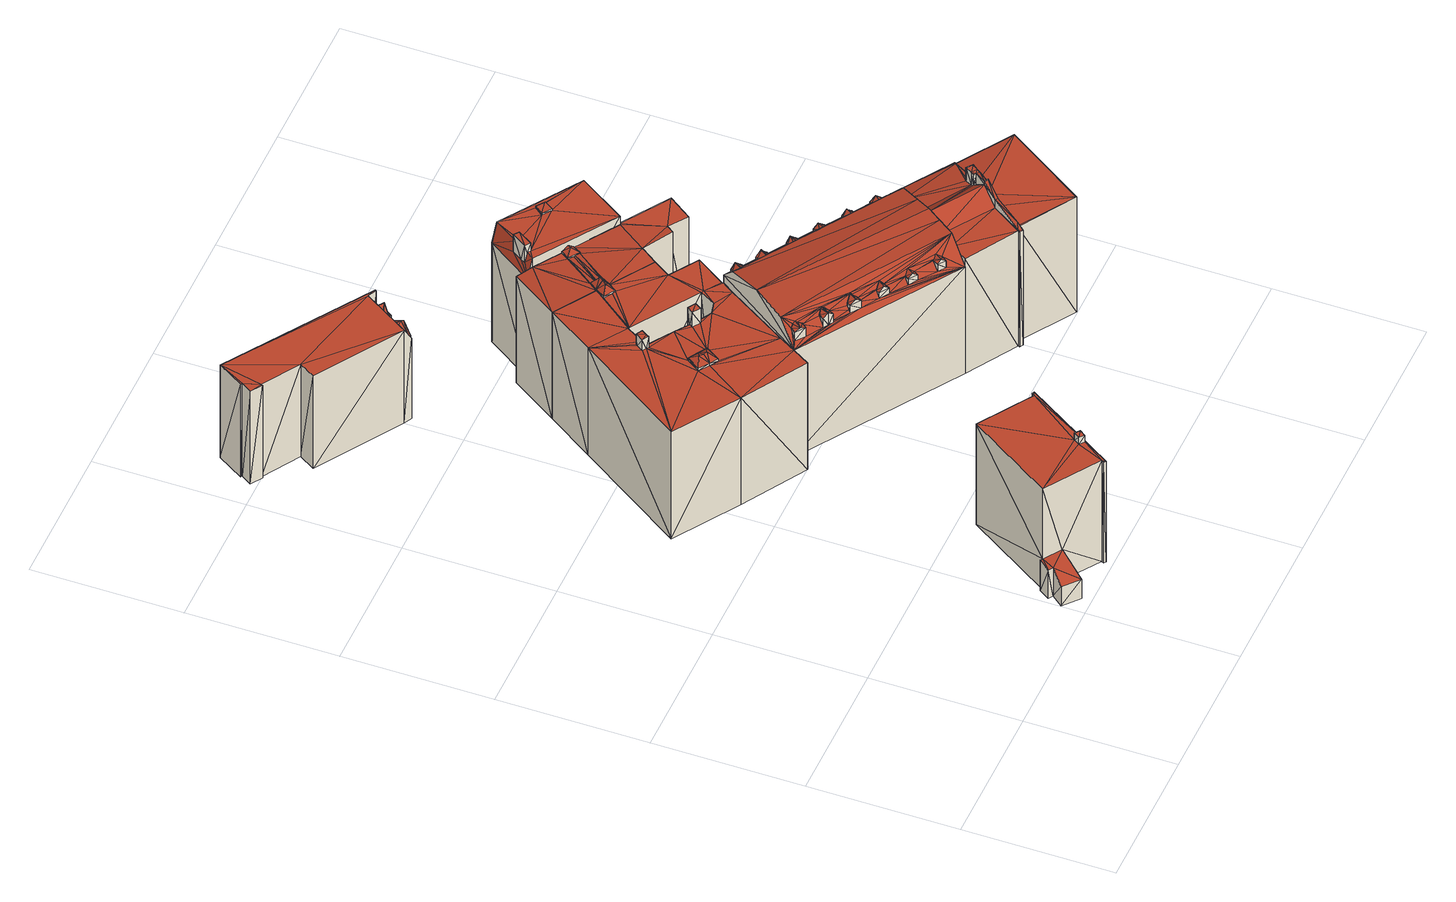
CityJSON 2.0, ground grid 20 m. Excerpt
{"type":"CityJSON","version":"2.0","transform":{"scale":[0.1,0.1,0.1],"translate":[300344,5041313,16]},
"CityObjects":{
"building1":{"type":"Building","geometry":[{"type":"MultiSurface","lod":"2","boundaries":[[[0,1,2]],[[3,4,1]],[[5,2,6]],[[2,7,8]],[[0,3,1]],[[7,9,8]],[[10,3,0]],[[2,8,6]],[[6,8,11]],[[10,0,12]],[[6,11,13]],[[0,2,5]],[[14,15,16]],[[15,17,16]],[[18,16,17]],[[18,17,19]],[[20,15,14]],[[20,21,15]],[[20,18,19]],[[20,19,21]],[[22,12,23]],[[22,10,12]],[[23,0,24]],[[23,12,0]],[[22,25,10]],[[10,25,3]],[[24,5,26]],[[24,0,5]],[[8,9,27]],[[28,8,27]],[[29,9,7]],[[29,27,9]],[[30,13,31]],[[30,6,13]],[[31,13,32]],[[13,11,32]],[[28,32,8]],[[8,32,11]],[[2,29,7]],[[33,29,2]],[[1,33,2]],[[34,35,33]],[[33,35,30]],[[34,33,1]],[[26,30,35]],[[5,6,30]],[[26,5,30]],[[34,1,4]],[[34,4,36]],[[25,36,3]],[[3,36,4]],[[20,14,16]],[[20,16,18]],[[29,28,27]],[[30,31,32]],[[30,32,28]],[[33,30,28]],[[33,28,29]],[[15,26,35]],[[24,26,15]],[[17,35,34]],[[15,35,17]],[[24,15,21]],[[19,17,34]],[[22,24,21]],[[19,34,25]],[[22,21,25]],[[22,23,24]],[[21,19,25]],[[25,34,36]]],"semantics":{"surfaces":[{"type":"GroundSurface"},{"type":"WallSurface"},{"type":"RoofSurface"}],"values":[0,0,0,0,0,0,0,0,0,0,0,0,1,1,1,1,1,1,1,1,1,1,1,1,1,1,1,1,1,1,1,1,1,1,1,1,1,1,1,1,1,1,1,1,1,1,1,1,1,1,1,2,2,2,2,2,2,2,2,2,2,2,2,2,2,2,2,2,2,2]}}]},
"building2":{"type":"Building","geometry":[{"type":"MultiSurface","lod":"2","boundaries":[[[37,38,39]],[[40,41,37]],[[39,42,43]],[[42,44,45]],[[46,40,37]],[[42,45,47]],[[48,49,40]],[[43,47,50]],[[43,42,47]],[[48,40,46]],[[51,39,43]],[[51,52,39]],[[51,53,52]],[[52,54,39]],[[54,55,39]],[[46,37,39]],[[56,55,54]],[[56,57,55]],[[55,46,39]],[[58,59,55]],[[58,55,57]],[[60,57,56]],[[60,58,57]],[[60,54,61]],[[60,56,54]],[[48,62,49]],[[63,64,62]],[[63,62,48]],[[65,37,41]],[[65,66,37]],[[66,67,38]],[[66,38,37]],[[68,69,51]],[[51,69,53]],[[69,70,53]],[[69,71,70]],[[53,70,52]],[[39,38,67]],[[72,39,67]],[[73,45,44]],[[73,74,45]],[[75,44,42]],[[75,73,44]],[[76,47,74]],[[47,45,74]],[[76,77,50]],[[76,50,47]],[[72,75,42]],[[72,42,39]],[[68,43,78]],[[68,51,43]],[[43,50,77]],[[78,43,77]],[[79,41,40]],[[79,65,41]],[[63,48,46]],[[63,46,80]],[[62,79,40]],[[62,40,49]],[[81,82,83]],[[81,84,82]],[[81,59,84]],[[59,80,46]],[[59,46,55]],[[70,61,54]],[[70,54,52]],[[61,81,84]],[[60,84,58]],[[60,61,84]],[[84,59,58]],[[85,86,87]],[[80,85,87]],[[80,87,64]],[[87,86,88]],[[87,88,79]],[[64,87,79]],[[70,89,61]],[[70,71,89]],[[71,90,89]],[[71,83,90]],[[91,83,85]],[[83,86,85]],[[71,66,83]],[[86,66,88]],[[83,66,86]],[[91,85,80]],[[79,66,65]],[[88,66,79]],[[92,91,80]],[[59,92,80]],[[68,71,69]],[[68,78,71]],[[71,72,66]],[[66,72,67]],[[78,77,76]],[[78,76,75]],[[71,78,72]],[[75,76,74]],[[75,74,73]],[[72,78,75]],[[63,80,64]],[[64,79,62]],[[81,89,90]],[[61,89,81]],[[81,90,83]],[[81,83,91]],[[81,91,92]],[[81,92,59]]],"semantics":{"surfaces":[{"type":"GroundSurface"},{"type":"WallSurface"},{"type":"RoofSurface"}],"values":[0,0,0,0,0,0,0,0,0,0,0,0,0,0,0,0,0,0,0,1,1,1,1,1,1,1,1,1,1,1,1,1,1,1,1,1,1,1,1,1,1,1,1,1,1,1,1,1,1,1,1,1,1,1,1,1,1,1,1,1,1,1,1,1,1,1,1,2,2,2,2,2,2,2,2,2,2,2,2,2,2,2,2,2,2,2,2,2,2,2,2,2,2,2,2,2,2,2,2,2,2,2,2,2,2,2,2,2]}}]},
"building3":{"type":"Building","geometry":[{"type":"MultiSurface","lod":"2","boundaries":[[[93,94,95]],[[96,97,94]],[[93,95,98]],[[99,100,101]],[[102,94,93]],[[99,103,100]],[[101,104,105]],[[104,98,105]],[[106,97,107]],[[108,94,102]],[[97,109,94]],[[110,99,101]],[[111,97,96]],[[112,103,99]],[[107,97,111]],[[96,94,108]],[[104,113,98]],[[112,106,103]],[[106,107,103]],[[113,93,98]],[[101,100,104]],[[114,96,108]],[[114,108,115]],[[116,117,118]],[[118,117,119]],[[120,121,122]],[[122,121,123]],[[120,122,124]],[[125,120,126]],[[126,120,124]],[[127,125,126]],[[128,125,127]],[[128,127,129]],[[129,127,113]],[[113,127,93]],[[130,129,113]],[[130,113,104]],[[128,129,131]],[[129,132,131]],[[131,133,121]],[[133,123,121]],[[131,132,133]],[[134,135,136]],[[134,136,137]],[[138,139,140]],[[138,141,139]],[[135,142,136]],[[135,140,142]],[[142,140,139]],[[143,144,145]],[[143,146,144]],[[147,148,149]],[[149,148,150]],[[148,144,150]],[[148,145,144]],[[151,146,143]],[[152,153,151]],[[153,146,151]],[[152,147,153]],[[153,147,149]],[[154,155,117]],[[115,108,155]],[[155,119,117]],[[154,115,155]],[[156,116,118]],[[157,116,156]],[[157,156,114]],[[114,156,96]],[[158,98,95]],[[158,95,159]],[[160,98,158]],[[160,105,98]],[[141,105,160]],[[141,101,105]],[[161,141,138]],[[134,137,161]],[[110,101,137]],[[137,101,141]],[[162,110,137]],[[134,161,163]],[[137,141,161]],[[163,161,138]],[[164,165,106]],[[164,106,112]],[[97,166,109]],[[167,166,97]],[[106,168,169]],[[165,170,168]],[[165,168,106]],[[169,167,97]],[[106,169,97]],[[171,172,100]],[[171,100,103]],[[172,104,100]],[[172,130,104]],[[164,99,173]],[[164,112,99]],[[162,173,99]],[[162,99,110]],[[171,107,174]],[[171,103,107]],[[174,107,175]],[[107,111,175]],[[166,176,109]],[[109,176,94]],[[176,95,94]],[[176,159,95]],[[155,108,177]],[[108,102,177]],[[177,93,127]],[[177,102,93]],[[175,96,156]],[[175,111,96]],[[157,115,154]],[[157,114,115]],[[157,154,117]],[[157,117,116]],[[125,131,121]],[[128,131,125]],[[125,121,120]],[[133,158,123]],[[123,158,159]],[[122,123,159]],[[129,158,132]],[[132,158,133]],[[130,158,129]],[[164,178,165]],[[173,172,171]],[[173,171,178]],[[164,173,178]],[[162,137,173]],[[136,142,172]],[[173,136,172]],[[173,137,136]],[[130,160,158]],[[141,160,130]],[[141,130,172]],[[142,139,172]],[[141,172,139]],[[165,178,170]],[[178,171,174]],[[170,178,168]],[[168,178,174]],[[167,176,166]],[[167,150,176]],[[169,150,167]],[[119,177,153]],[[175,118,153]],[[150,144,176]],[[175,156,118]],[[155,177,119]],[[177,127,126]],[[168,175,169]],[[177,126,124]],[[169,149,150]],[[177,146,153]],[[168,174,175]],[[122,144,146]],[[177,124,146]],[[144,159,176]],[[122,159,144]],[[124,122,146]],[[118,119,153]],[[169,153,149]],[[175,153,169]],[[163,138,179]],[[179,138,140]],[[134,163,179]],[[134,179,135]],[[135,179,140]],[[180,143,145]],[[180,145,148]],[[181,180,148]],[[182,181,148]],[[182,148,147]],[[151,143,180]],[[151,180,181]],[[151,181,182]],[[152,151,182]],[[152,182,147]]],"semantics":{"surfaces":[{"type":"GroundSurface"},{"type":"WallSurface"},{"type":"RoofSurface"}],"values":[0,0,0,0,0,0,0,0,0,0,0,0,0,0,0,0,0,0,0,0,0,0,0,1,1,1,1,1,1,1,1,1,1,1,1,1,1,1,1,1,1,1,1,1,1,1,1,1,1,1,1,1,1,1,1,1,1,1,1,1,1,1,1,1,1,1,1,1,1,1,1,1,1,1,1,1,1,1,1,1,1,1,1,1,1,1,1,1,1,1,1,1,1,1,1,1,1,1,1,1,1,1,1,1,1,1,1,1,1,1,1,1,1,1,1,2,2,2,2,2,2,2,2,2,2,2,2,2,2,2,2,2,2,2,2,2,2,2,2,2,2,2,2,2,2,2,2,2,2,2,2,2,2,2,2,2,2,2,2,2,2,2,2,2,2,2,2,2,2,2,2,2,2,2,2,2,2,2,2,2]}}]},
"building4":{"type":"Building","geometry":[{"type":"MultiSurface","lod":"2","boundaries":[[[183,184,97]],[[183,97,185]],[[184,186,97]],[[187,188,189]],[[189,188,185]],[[188,183,185]],[[187,189,190]],[[191,192,193]],[[194,195,196]],[[197,198,199]],[[200,194,201]],[[202,203,204]],[[202,205,203]],[[206,207,208]],[[206,209,207]],[[210,202,204]],[[210,204,211]],[[212,213,214]],[[215,216,217]],[[215,217,212]],[[218,219,220]],[[221,222,223]],[[223,222,224]],[[224,222,225]],[[226,227,228]],[[229,230,231]],[[232,233,234]],[[235,236,237]],[[238,239,240]],[[240,239,241]],[[242,239,238]],[[243,244,245]],[[246,247,248]],[[249,250,251]],[[252,253,254]],[[255,256,205]],[[257,258,259]],[[260,261,262]],[[262,261,263]],[[264,265,266]],[[264,266,267]],[[268,269,270]],[[271,272,273]],[[274,275,276]],[[215,277,216]],[[216,277,278]],[[214,279,280]],[[281,282,283]],[[198,284,285]],[[199,198,285]],[[286,287,288]],[[286,288,289]],[[290,291,292]],[[293,294,295]],[[235,237,287]],[[235,287,286]],[[275,296,297]],[[276,275,297]],[[296,298,297]],[[232,234,299]],[[232,299,211]],[[300,301,271]],[[301,272,271]],[[302,303,243]],[[303,244,243]],[[304,250,249]],[[305,304,249]],[[299,256,255]],[[210,299,255]],[[287,265,264]],[[286,287,264]],[[246,306,208]],[[246,248,306]],[[226,228,303]],[[226,303,302]],[[252,254,301]],[[252,301,300]],[[229,231,304]],[[229,304,305]],[[258,307,308]],[[259,258,308]],[[219,309,310]],[[220,219,310]],[[239,311,312]],[[239,312,241]],[[313,308,307]],[[314,308,313]],[[315,312,311]],[[315,314,313]],[[294,292,295]],[[295,292,291]],[[294,316,292]],[[282,285,283]],[[283,285,284]],[[282,317,285]],[[277,279,278]],[[277,280,279]],[[277,318,280]],[[222,297,225]],[[225,297,298]],[[222,319,297]],[[261,320,310]],[[261,309,263]],[[261,310,309]],[[321,190,189]],[[321,189,322]],[[323,190,321]],[[323,187,190]],[[323,188,187]],[[323,324,188]],[[325,326,184]],[[184,326,186]],[[327,328,183]],[[183,328,325]],[[183,325,184]],[[324,329,183]],[[329,327,183]],[[324,183,188]],[[330,331,332]],[[331,167,333]],[[330,167,331]],[[185,97,167]],[[330,185,167]],[[326,97,186]],[[326,167,97]],[[189,185,330]],[[322,189,330]],[[305,334,304]],[[242,238,335]],[[260,262,336]],[[221,223,337]],[[323,321,322]],[[323,322,324]],[[204,201,194]],[[204,203,201]],[[324,289,204]],[[324,194,332]],[[194,196,332]],[[266,233,267]],[[324,204,194]],[[289,267,204]],[[322,236,324]],[[322,237,236]],[[324,236,289]],[[267,233,204]],[[338,247,339]],[[207,230,334]],[[209,334,332]],[[192,209,332]],[[322,330,272]],[[251,330,332]],[[334,251,332]],[[207,270,230]],[[195,227,191]],[[338,245,247]],[[245,248,247]],[[244,248,245]],[[272,228,273]],[[192,338,339]],[[272,330,269]],[[205,254,253]],[[256,254,205]],[[196,191,192]],[[266,234,233]],[[269,231,270]],[[273,228,227]],[[270,231,230]],[[322,272,256]],[[195,273,227]],[[196,195,191]],[[203,200,201]],[[203,253,200]],[[269,330,231]],[[265,234,266]],[[322,256,265]],[[250,330,251]],[[203,205,253]],[[272,269,244]],[[196,192,332]],[[322,265,287]],[[322,287,237]],[[192,339,209]],[[272,303,228]],[[231,330,304]],[[304,330,250]],[[209,207,334]],[[272,244,303]],[[265,256,299]],[[265,299,234]],[[256,301,254]],[[244,269,306]],[[244,306,248]],[[256,272,301]],[[339,207,209]],[[329,331,327]],[[329,332,331]],[[324,332,329]],[[230,305,334]],[[229,305,230]],[[305,249,251]],[[305,251,334]],[[200,300,194]],[[252,300,200]],[[252,200,253]],[[300,271,195]],[[300,195,194]],[[271,273,195]],[[210,255,205]],[[210,205,202]],[[232,211,233]],[[233,211,204]],[[235,286,236]],[[236,286,289]],[[286,264,267]],[[286,267,289]],[[302,243,245]],[[302,245,338]],[[302,338,192]],[[302,192,191]],[[227,302,191]],[[226,302,227]],[[206,268,270]],[[206,270,207]],[[208,207,339]],[[247,208,339]],[[246,208,247]],[[327,331,328]],[[328,331,333]],[[328,333,325]],[[257,259,314]],[[315,257,314]],[[314,259,308]],[[242,335,311]],[[242,311,239]],[[335,315,311]],[[340,218,320]],[[218,220,320]],[[320,220,310]],[[260,336,320]],[[260,320,261]],[[336,340,320]],[[215,212,318]],[[215,318,277]],[[318,214,280]],[[212,214,318]],[[319,276,297]],[[274,276,319]],[[341,274,319]],[[221,337,319]],[[221,319,222]],[[337,341,319]],[[293,342,316]],[[293,316,294]],[[316,290,292]],[[343,290,316]],[[342,343,316]],[[197,199,285]],[[344,197,317]],[[317,197,285]],[[281,344,317]],[[281,317,282]],[[326,225,167]],[[325,293,326]],[[325,344,342]],[[290,281,291]],[[326,279,225]],[[326,293,295]],[[291,281,283]],[[198,278,284]],[[325,342,293]],[[214,224,279]],[[198,216,278]],[[326,291,283]],[[343,344,281]],[[344,217,197]],[[326,284,278]],[[342,344,343]],[[279,224,225]],[[325,217,344]],[[298,241,167]],[[326,278,279]],[[326,283,284]],[[225,298,167]],[[326,295,291]],[[296,240,298]],[[197,217,216]],[[241,312,167]],[[343,281,290]],[[298,240,241]],[[197,216,198]],[[213,224,214]],[[325,333,341]],[[325,341,212]],[[325,212,217]],[[315,333,340]],[[341,333,315]],[[307,262,263]],[[258,262,307]],[[296,238,240]],[[274,238,275]],[[212,337,223]],[[333,167,219]],[[274,335,238]],[[212,223,213]],[[257,336,262]],[[307,263,167]],[[257,262,258]],[[263,309,167]],[[213,223,224]],[[275,238,296]],[[218,333,219]],[[219,167,309]],[[212,341,337]],[[340,333,218]],[[315,340,336]],[[313,307,167]],[[274,315,335]],[[315,336,257]],[[341,315,274]],[[315,313,312]],[[312,313,167]]],"semantics":{"surfaces":[{"type":"GroundSurface"},{"type":"WallSurface"},{"type":"RoofSurface"}],"values":[0,0,0,0,0,0,0,1,1,1,1,1,1,1,1,1,1,1,1,1,1,1,1,1,1,1,1,1,1,1,1,1,1,1,1,1,1,1,1,1,1,1,1,1,1,1,1,1,1,1,1,1,1,1,1,1,1,1,1,1,1,1,1,1,1,1,1,1,1,1,1,1,1,1,1,1,1,1,1,1,1,1,1,1,1,1,1,1,1,1,1,1,1,1,1,1,1,1,1,1,1,1,1,1,1,1,1,1,1,1,1,1,1,1,1,1,1,1,1,1,1,1,1,1,1,1,1,1,1,1,1,2,2,2,2,2,2,2,2,2,2,2,2,2,2,2,2,2,2,2,2,2,2,2,2,2,2,2,2,2,2,2,2,2,2,2,2,2,2,2,2,2,2,2,2,2,2,2,2,2,2,2,2,2,2,2,2,2,2,2,2,2,2,2,2,2,2,2,2,2,2,2,2,2,2,2,2,2,2,2,2,2,2,2,2,2,2,2,2,2,2,2,2,2,2,2,2,2,2,2,2,2,2,2,2,2,2,2,2,2,2,2,2,2,2,2,2,2,2,2,2,2,2,2,2,2,2,2,2,2,2,2,2,2,2,2,2,2,2,2,2,2,2,2,2,2,2,2,2,2,2,2,2,2,2,2,2,2,2,2,2,2,2,2,2,2,2,2,2,2,2,2,2,2,2,2,2,2,2,2,2,2,2,2,2,2,2,2,2,2,2]}}]},
"building5":{"type":"Building","geometry":[{"type":"MultiSurface","lod":"2","boundaries":[[[345,105,346]],[[110,105,345]],[[347,348,349]],[[350,110,345]],[[351,347,349]],[[348,350,345]],[[351,352,347]],[[347,350,348]],[[347,353,350]],[[354,355,356]],[[354,357,355]],[[354,356,358]],[[356,359,358]],[[359,360,358]],[[358,360,138]],[[360,141,138]],[[354,134,357]],[[357,134,137]],[[361,362,363]],[[364,362,361]],[[362,365,366]],[[362,367,363]],[[362,366,367]],[[366,365,368]],[[368,365,369]],[[370,371,365]],[[371,369,365]],[[141,160,105]],[[161,138,141]],[[163,138,161]],[[137,161,141]],[[134,163,161]],[[110,137,105]],[[134,161,137]],[[162,137,110]],[[137,141,105]],[[345,346,372]],[[373,345,372]],[[374,348,361]],[[364,361,375]],[[361,345,371]],[[361,371,375]],[[348,345,361]],[[375,371,370]],[[371,345,373]],[[372,105,160]],[[372,346,105]],[[376,162,110]],[[376,110,350]],[[377,378,352]],[[352,378,347]],[[379,377,352]],[[379,352,351]],[[379,349,380]],[[379,351,349]],[[381,376,353]],[[353,376,350]],[[378,381,347]],[[347,381,353]],[[380,349,348]],[[380,348,374]],[[382,138,163]],[[382,358,138]],[[354,358,382]],[[354,382,134]],[[134,382,163]],[[375,370,383]],[[383,370,365]],[[364,375,383]],[[364,383,362]],[[362,383,365]],[[373,160,141]],[[376,137,162]],[[376,361,363]],[[376,363,137]],[[378,376,381]],[[378,374,376]],[[374,361,376]],[[378,380,374]],[[379,378,377]],[[379,380,378]],[[363,367,355]],[[363,355,357]],[[363,357,137]],[[367,366,356]],[[367,356,355]],[[366,368,359]],[[366,359,356]],[[368,369,360]],[[368,360,359]],[[371,373,369]],[[369,373,360]],[[360,373,141]],[[373,372,160]]],"semantics":{"surfaces":[{"type":"GroundSurface"},{"type":"WallSurface"},{"type":"RoofSurface"}],"values":[0,0,0,0,0,0,0,0,0,1,1,1,1,1,1,1,1,1,1,1,1,1,1,1,1,1,1,1,1,1,1,1,1,1,1,1,1,1,1,1,1,1,1,1,1,1,1,1,1,1,1,1,1,1,1,1,1,1,1,1,1,2,2,2,2,2,2,2,2,2,2,2,2,2,2,2,2,2,2,2,2,2,2,2,2,2,2,2,2,2,2,2,2,2]}}]},
"building6":{"type":"Building","geometry":[{"type":"MultiSurface","lod":"2","boundaries":[[[384,348,345]],[[384,345,385]],[[385,345,386]],[[385,386,387]],[[388,389,390]],[[388,391,389]],[[390,392,393]],[[390,389,392]],[[394,393,395]],[[395,393,392]],[[388,394,395]],[[388,395,391]],[[396,397,398]],[[399,396,398]],[[399,400,396]],[[401,402,399]],[[401,403,402]],[[402,400,399]],[[404,398,405]],[[405,398,397]],[[404,405,406]],[[403,404,406]],[[401,404,403]],[[407,385,408]],[[407,384,385]],[[385,387,409]],[[408,385,409]],[[407,410,348]],[[407,348,384]],[[410,345,348]],[[410,411,345]],[[411,412,345]],[[345,412,386]],[[409,387,386]],[[409,386,412]],[[388,393,394]],[[388,390,393]],[[401,399,398]],[[401,398,404]],[[408,409,402]],[[400,412,396]],[[409,400,402]],[[409,412,400]],[[396,412,397]],[[397,412,411]],[[405,397,411]],[[410,395,406]],[[407,395,410]],[[392,408,403]],[[410,406,411]],[[392,403,406]],[[407,391,395]],[[389,408,392]],[[407,408,389]],[[395,392,406]],[[408,402,403]],[[407,389,391]],[[406,405,411]]],"semantics":{"surfaces":[{"type":"GroundSurface"},{"type":"WallSurface"},{"type":"RoofSurface"}],"values":[0,0,0,0,1,1,1,1,1,1,1,1,1,1,1,1,1,1,1,1,1,1,1,1,1,1,1,1,1,1,1,1,1,1,1,2,2,2,2,2,2,2,2,2,2,2,2,2,2,2,2,2,2,2,2,2,2,2]}}]},
"building7":{"type":"Building","geometry":[{"type":"MultiSurface","lod":"2","boundaries":[[[413,414,415]],[[413,415,416]],[[417,415,418]],[[417,416,415]],[[419,420,414]],[[419,414,413]],[[419,417,421]],[[413,416,417]],[[419,413,417]],[[420,422,418]],[[420,415,414]],[[420,418,415]],[[417,418,422]],[[421,417,422]],[[419,421,420]],[[421,422,420]]],"semantics":{"surfaces":[{"type":"GroundSurface"},{"type":"WallSurface"},{"type":"RoofSurface"}],"values":[0,0,1,1,1,1,1,1,1,1,1,1,2,2,2,2]}}]},
"building8":{"type":"Building","geometry":[{"type":"MultiSurface","lod":"2","boundaries":[[[423,424,187]],[[425,183,188]],[[426,427,183]],[[427,184,183]],[[427,428,429]],[[430,423,187]],[[429,186,184]],[[424,188,187]],[[424,425,188]],[[425,426,183]],[[427,429,184]],[[428,431,429]],[[432,433,434]],[[432,435,433]],[[433,436,434]],[[437,438,439]],[[440,441,442]],[[440,442,439]],[[443,444,445]],[[444,446,445]],[[442,444,443]],[[439,442,443]],[[445,446,447]],[[446,429,431]],[[446,431,447]],[[434,436,448]],[[434,448,449]],[[449,450,451]],[[449,448,450]],[[440,451,452]],[[452,451,450]],[[440,452,441]],[[425,453,426]],[[454,453,425]],[[427,455,428]],[[456,455,427]],[[453,457,426]],[[437,457,438]],[[457,456,427]],[[453,438,457]],[[426,457,427]],[[432,454,435]],[[458,435,425]],[[458,425,424]],[[435,454,425]],[[459,460,423]],[[459,423,430]],[[460,458,424]],[[460,424,423]],[[455,447,428]],[[428,447,431]],[[461,186,462]],[[461,184,186]],[[463,184,461]],[[464,183,463]],[[183,184,463]],[[465,183,464]],[[466,188,465]],[[188,183,465]],[[323,188,466]],[[323,187,188]],[[446,462,429]],[[429,462,186]],[[430,187,323]],[[459,430,323]],[[454,440,453]],[[454,449,440]],[[432,434,449]],[[449,451,440]],[[432,449,454]],[[453,440,439]],[[441,452,442]],[[448,465,464]],[[448,464,450]],[[450,464,442]],[[452,450,442]],[[437,443,457]],[[437,439,443]],[[455,445,447]],[[456,445,455]],[[443,445,456]],[[457,443,456]],[[453,439,438]],[[458,433,435]],[[448,466,465]],[[458,323,466]],[[459,323,460]],[[460,323,458]],[[458,466,436]],[[458,436,433]],[[436,466,448]],[[446,461,462]],[[444,461,446]],[[444,463,461]],[[442,464,463]],[[442,463,444]]],"semantics":{"surfaces":[{"type":"GroundSurface"},{"type":"WallSurface"},{"type":"RoofSurface"}],"values":[0,0,0,0,0,0,0,0,0,0,0,0,1,1,1,1,1,1,1,1,1,1,1,1,1,1,1,1,1,1,1,1,1,1,1,1,1,1,1,1,1,1,1,1,1,1,1,1,1,1,1,1,1,1,1,1,1,1,1,1,1,1,1,1,1,2,2,2,2,2,2,2,2,2,2,2,2,2,2,2,2,2,2,2,2,2,2,2,2,2,2,2,2,2,2,2]}}]},
"building9":{"type":"Building","geometry":[{"type":"MultiSurface","lod":"2","boundaries":[[[467,468,427]],[[469,467,424]],[[424,467,427]],[[469,424,458]],[[470,469,458]],[[471,427,468]],[[471,468,472]],[[424,473,474]],[[473,427,475]],[[475,427,471]],[[458,424,474]],[[424,427,473]],[[476,472,467]],[[467,472,468]],[[470,476,469]],[[469,476,467]],[[476,471,472]],[[476,473,475]],[[476,475,471]],[[470,474,473]],[[470,473,476]],[[470,458,474]]],"semantics":{"surfaces":[{"type":"GroundSurface"},{"type":"WallSurface"},{"type":"RoofSurface"}],"values":[0,0,0,1,1,1,1,1,1,1,1,1,1,1,1,1,2,2,2,2,2,2]}}]}
},
"vertices":[
[353,127,15],[279,10,15],[232,42,15],[280,5,15],[277,7,15],[282,173,15],[208,58,15],[211,9,15],[202,42,15],[190,27,15],[358,129,15],[196,46,15],[355,130,15],[205,60,15],[300,54,194],[300,54,183],[295,46,194],[295,46,183],[301,41,194],[301,41,183],[307,49,194],[307,49,183],[358,129,183],[355,130,183],[353,127,183],[280,5,183],[282,173,183],[190,27,47],[202,42,62],[211,9,47],[208,58,66],[205,60,66],[196,46,62],[232,42,66],[279,10,183],[208,58,183],[277,7,183],
[170,865,36],[57,937,36],[70,958,36],[183,865,36],[180,859,36],[20,989,36],[33,1047,36],[19,987,36],[4,997,36],[200,891,36],[13,1011,36],[203,890,36],[186,863,36],[11,1012,36],[221,923,36],[219,921,36],[220,921,36],[215,915,36],[205,899,36],[218,913,36],[208,897,36],[208,897,169],[205,899,170],[218,913,169],[215,915,170],[186,863,167],[203,890,167],[194,875,181],[180,859,170],[170,865,190],[57,937,190],[221,923,190],[220,921,190],[219,921,170],[209,927,190],[70,958,190],[19,987,190],[4,997,190],[20,989,190],[13,1011,190],[11,1012,190],[33,1047,190],[183,865,170],[200,891,170],[210,907,185],[205,911,181],[203,912,185],[210,907,170],[193,886,175],[186,881,181],[192,878,181],[186,879,179],[208,913,179],[205,912,182],[204,906,178],[204,905,176],
[263,591,3],[221,451,3],[135,507,3],[325,548,3],[320,423,3],[232,653,3],[385,611,3],[282,620,3],[328,681,3],[297,568,3],[371,563,3],[281,621,3],[274,716,3],[397,547,3],[359,542,3],[315,555,3],[306,400,3],[400,634,3],[343,538,3],[423,586,3],[267,597,3],[328,553,3],[318,559,3],[322,544,205],[312,551,205],[322,544,181],[312,551,181],[260,586,199],[252,591,199],[257,588,181],[252,591,181],[260,586,181],[262,590,199],[262,590,181],[263,591,181],[267,597,199],[267,597,181],[281,621,181],[259,602,199],[259,602,181],[258,600,181],[343,671,182],[335,659,182],[335,659,180],[343,671,180],[328,681,182],[320,668,180],[320,668,182],[328,681,180],[331,661,180],[257,534,185],[245,516,181],[245,516,185],[257,534,181],[269,500,185],[258,507,185],[269,500,181],[258,507,181],[270,526,185],[281,519,185],[281,519,181],[318,559,205],[315,555,181],[325,548,181],[328,553,205],[232,653,181],[135,507,181],[274,716,180],[336,676,182],[400,634,180],[336,676,192],[423,586,180],[397,547,180],[306,400,181],[320,423,181],[385,528,181],[333,445,181],[396,544,181],[371,563,181],[282,620,181],[385,611,180],[359,542,181],[343,538,181],[221,451,181],[297,568,181],[374,561,181],[332,670,192],[259,521,191],[264,517,191],[269,515,191],
[567,348,3],[543,309,3],[396,544,3],[529,286,3],[607,410,3],[595,392,3],[602,409,3],[604,412,3],[474,482,204],[471,481,207],[471,481,206],[505,460,206],[504,465,202],[504,463,203],[471,340,199],[470,340,198],[470,340,199],[513,460,201],[509,460,203],[540,437,206],[537,445,200],[540,437,205],[537,447,199],[440,513,208],[434,504,207],[440,513,207],[434,504,208],[545,445,206],[545,445,205],[445,363,206],[436,363,200],[435,363,199],[447,355,199],[447,355,198],[446,358,201],[338,432,205],[333,432,202],[333,432,203],[413,379,202],[409,372,202],[413,379,200],[412,376,196],[409,372,190],[483,485,199],[481,482,199],[483,485,195],[416,529,199],[414,526,199],[416,529,195],[551,441,199],[549,438,199],[551,441,195],[585,418,199],[584,416,199],[585,418,195],[379,402,201],[374,394,203],[375,395,190],[374,394,189],[379,402,203],[470,493,199],[470,493,195],[469,491,199],[447,509,199],[445,506,199],[447,509,195],[403,538,199],[403,538,195],[401,535,199],[517,463,199],[516,460,199],[517,463,195],[538,449,199],[538,449,195],[374,410,207],[367,409,201],[367,409,203],[346,423,203],[341,416,203],[346,423,201],[341,416,188],[573,427,199],[573,427,195],[572,426,197],[571,424,199],[434,518,199],[434,518,195],[432,515,199],[505,472,199],[505,472,195],[503,469,199],[410,387,207],[399,386,198],[399,386,202],[444,350,199],[444,350,190],[432,358,190],[432,358,199],[482,333,199],[478,327,199],[478,327,190],[467,335,189],[467,335,199],[580,422,205],[580,422,195],[579,422,196],[575,415,205],[506,318,200],[502,311,189],[502,311,200],[517,311,200],[512,304,200],[512,304,189],[397,383,193],[396,381,202],[396,381,190],[545,445,195],[510,468,206],[510,468,195],[476,490,207],[476,490,195],[409,534,195],[409,534,207],[440,513,195],[362,402,189],[362,402,203],[328,425,189],[328,425,203],[369,398,208],[369,398,189],[368,398,189],[368,398,208],[376,410,208],[507,308,205],[472,331,205],[438,354,206],[403,376,208],[334,420,207],[604,412,190],[602,409,194],[607,410,190],[595,392,215],[543,309,217],[529,286,181],[567,348,222],[556,330,219],[579,367,219],[396,544,194],[360,487,222],[385,528,215],[333,445,217],[403,525,207],[377,408,207],[344,428,205],[411,385,206],[470,484,204],[435,504,207],[342,431,207],[411,387,208],[513,318,205],[508,318,201],[478,340,205],
[334,765,3],[315,779,3],[458,641,3],[440,695,3],[441,697,3],[416,656,3],[505,655,3],[483,624,3],[452,632,3],[350,683,182],[349,684,181],[343,687,181],[350,683,181],[336,692,182],[342,688,181],[336,692,181],[383,733,184],[376,721,186],[376,721,184],[383,733,186],[362,731,186],[369,726,184],[371,725,184],[363,730,184],[362,731,184],[369,742,186],[369,742,184],[315,779,180],[334,765,184],[440,695,184],[377,737,192],[416,656,180],[483,624,184],[458,641,184],[505,655,184],[441,697,184],[452,632,184],[339,681,192],[374,733,192],
[481,758,3],[376,828,3],[328,770,3],[370,832,3],[427,786,201],[416,794,198],[416,794,201],[427,786,198],[407,783,198],[407,783,201],[419,774,201],[419,774,198],[342,783,183],[338,777,183],[338,777,211],[351,797,211],[351,797,183],[358,792,211],[354,795,198],[358,792,198],[345,772,211],[341,775,198],[345,772,198],[481,758,198],[376,828,198],[370,832,167],[440,695,198],[334,765,198],[328,770,167],
[429,828,3],[413,803,3],[392,817,3],[408,842,3],[408,842,90],[392,817,90],[429,828,90],[413,803,90],[419,835,93],[403,810,93],
[679,359,3],[678,358,3],[653,320,3],[650,316,3],[606,249,3],[600,240,3],[597,245,3],[680,360,3],[596,243,3],[659,328,219],[653,332,197],[651,334,219],[659,328,197],[651,334,197],[641,301,221],[641,301,216],[635,304,221],[646,319,219],[646,319,202],[635,304,216],[625,286,206],[625,286,193],[597,245,196],[597,245,194],[596,243,194],[646,325,198],[646,325,219],[643,321,202],[643,321,219],[643,320,202],[650,316,219],[653,320,219],[600,240,194],[606,249,199],[629,284,206],[678,358,193],[680,360,192],[679,359,193],[543,309,194],[529,286,194],[556,330,194],[567,348,216],[579,367,198],[595,392,196],
[677,202,3],[605,248,3],[749,311,3],[749,311,194],[606,249,193],[605,248,193],[641,301,196],[653,320,198],[629,284,193],[677,202,194]
]}
